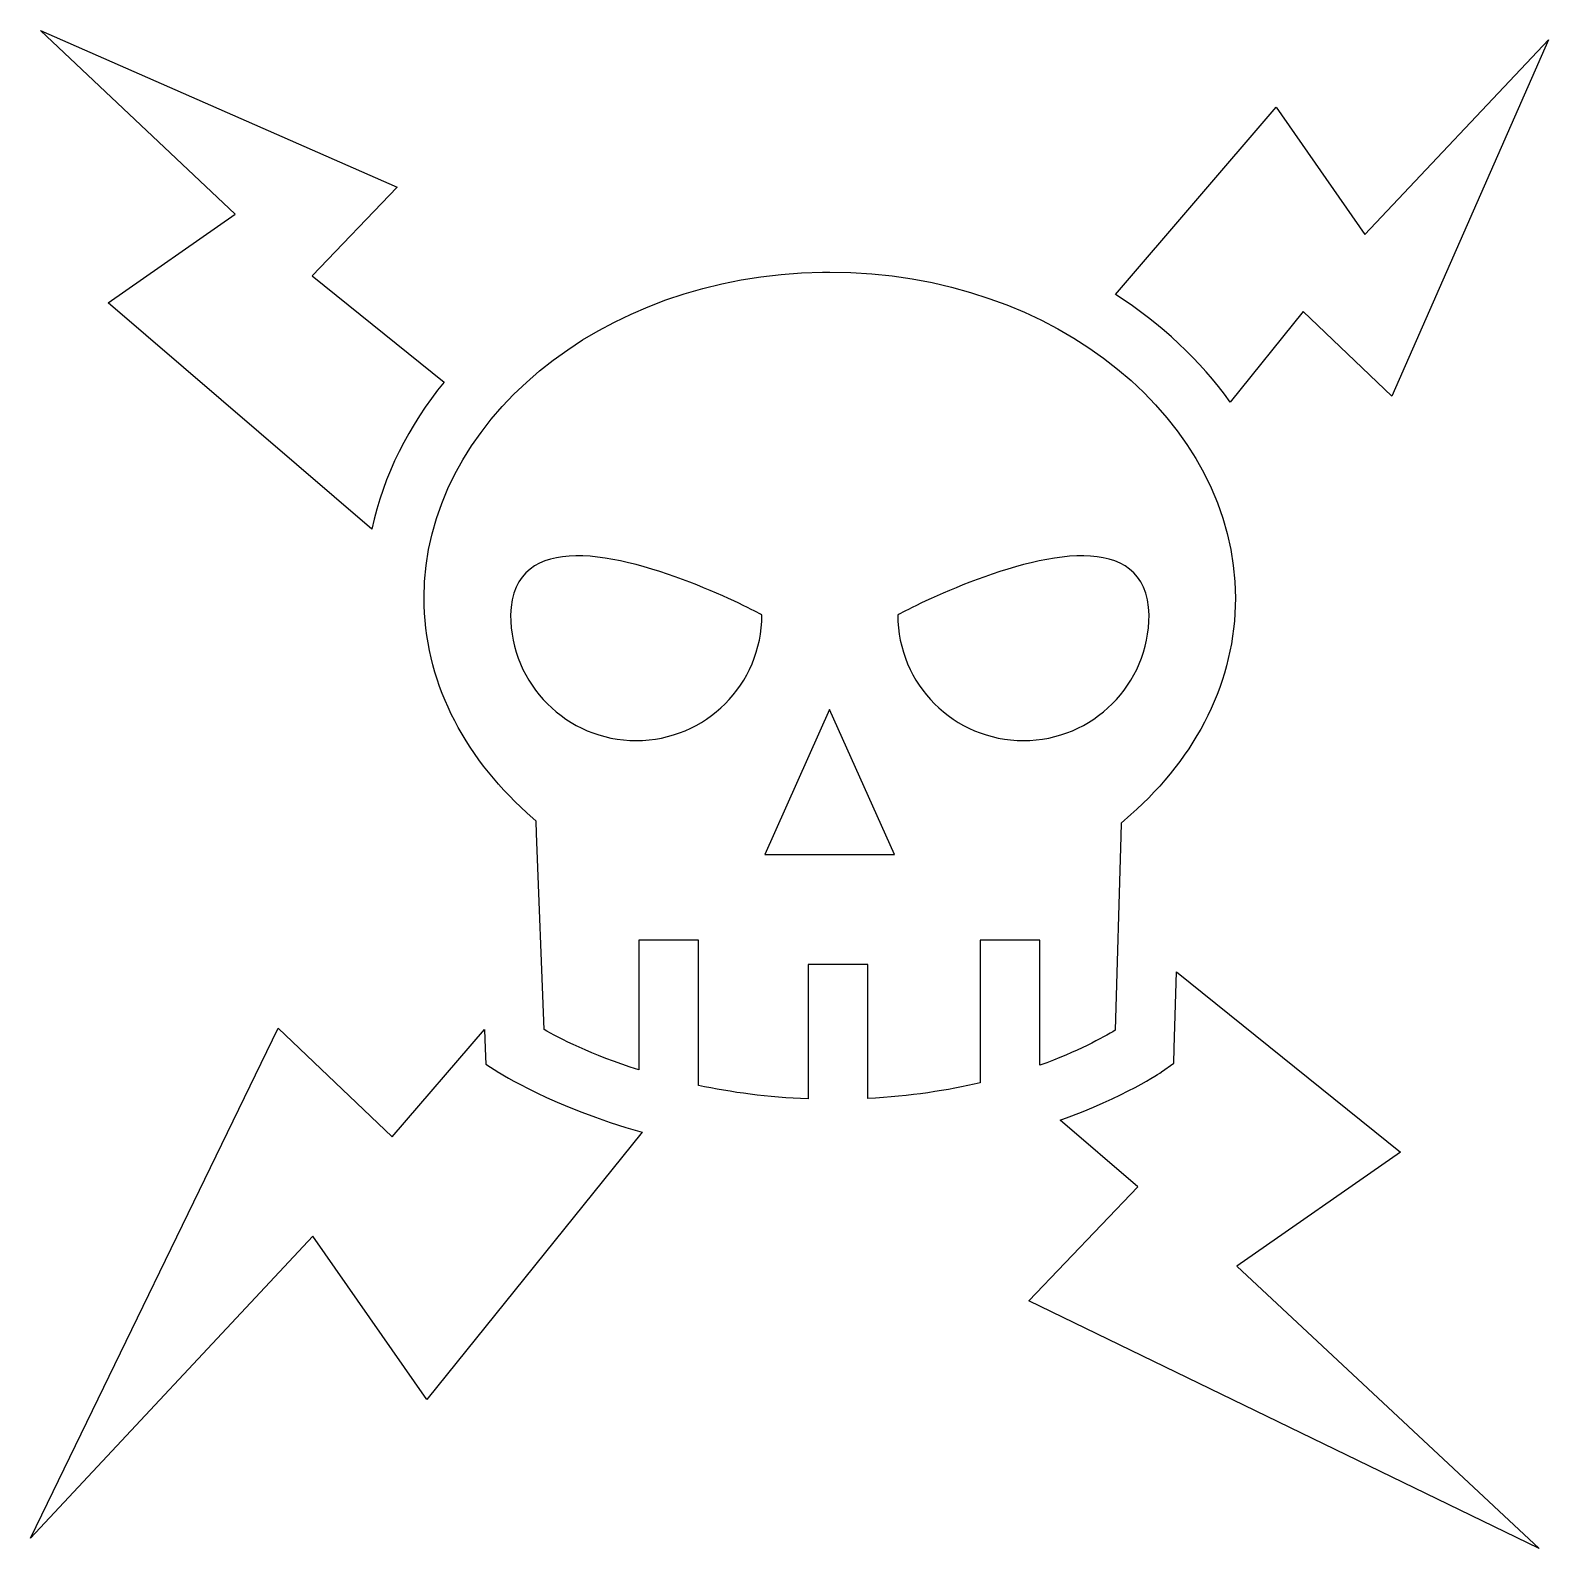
# Model space of a CAD drawing. Header units: centimetres. Extents: x -10 to 10.1, y -10.1 to 9.9.
import ezdxf

# ---------------------------------------------------------------- set-up
doc = ezdxf.new("R2010")
doc.units = ezdxf.units.CM
doc.header["$MEASUREMENT"] = 0
doc.layers.add('Layer 1', color=7, linetype='Continuous')

msp = doc.modelspace()

# ---------------------------------------------------------------- linework, layer by layer
at = {"layer": 'Layer 1'}
for points, knots in [([(-9.82117, 9.94637), (-9.82117, 9.94637), (-7.24631, 7.51518), (-7.24631, 7.51518), (-7.24631, 7.51518), (-7.24631, 7.51518), (-8.9278, 6.34362), (-8.9278, 6.34362), (-8.9278, 6.34362), (-8.9278, 6.34362), (-5.43967, 3.34839), (-5.43967, 3.34839), (-5.43967, 3.34839), (-5.28555, 4.06137), (-4.95238, 4.71957), (-4.48296, 5.29339), (-4.48296, 5.29339), (-4.48296, 5.29339), (-6.22766, 6.69948), (-6.22766, 6.69948), (-6.22766, 6.69948), (-6.22766, 6.69948), (-5.10629, 7.8723), (-5.10629, 7.8723), (-5.10629, 7.8723), (-5.10629, 7.8723), (-9.82117, 9.94633), (-9.82117, 9.94633), (-9.82117, 9.94633), (-9.82117, 9.94633), (-9.82117, 9.94637), (-9.82117, 9.94637)], [0, 0, 0, 0, 0.11111111, 0.11111111, 0.11111111, 0.11111111, 0.22222222, 0.22222222, 0.22222222, 0.22222222, 0.33333333, 0.33333333, 0.33333333, 0.33333333, 0.44444444, 0.44444444, 0.44444444, 0.44444444, 0.55555556, 0.55555556, 0.55555556, 0.55555556, 0.66666667, 0.66666667, 0.66666667, 0.66666667, 0.77777778, 0.77777778, 0.77777778, 0.77777778, 1, 1, 1, 1]), ([(10.12824, 9.82248), (10.12824, 9.82248), (7.69692, 7.24631), (7.69692, 7.24631), (7.69692, 7.24631), (7.69692, 7.24631), (6.52549, 8.92907), (6.52549, 8.92907), (6.52549, 8.92907), (6.52549, 8.92907), (4.39862, 6.45297), (4.39862, 6.45297), (4.39862, 6.45297), (5.00441, 6.06249), (5.52155, 5.58094), (5.91667, 5.0298), (5.91667, 5.0298), (5.91667, 5.0298), (6.88126, 6.22767), (6.88126, 6.22767), (6.88126, 6.22767), (6.88126, 6.22767), (8.05408, 5.10633), (8.05408, 5.10633), (8.05408, 5.10633), (8.05408, 5.10633), (10.12824, 9.82256), (10.12824, 9.82256), (10.12824, 9.82256), (10.12824, 9.82256), (10.12824, 9.82248), (10.12824, 9.82248)], [0, 0, 0, 0, 0.11111111, 0.11111111, 0.11111111, 0.11111111, 0.22222222, 0.22222222, 0.22222222, 0.22222222, 0.33333333, 0.33333333, 0.33333333, 0.33333333, 0.44444444, 0.44444444, 0.44444444, 0.44444444, 0.55555556, 0.55555556, 0.55555556, 0.55555556, 0.66666667, 0.66666667, 0.66666667, 0.66666667, 0.77777778, 0.77777778, 0.77777778, 0.77777778, 1, 1, 1, 1]), ([(0.52052, 6.74814), (-2.43318, 6.70521), (-4.74786, 4.73976), (-4.74786, 2.44047), (-4.74786, 2.44047), (-4.74786, 1.35836), (-4.24142, 0.36446), (-3.39056, -0.40325), (-3.39056, -0.40325), (-3.39056, -0.40325), (-3.26671, -0.51394), (-3.26671, -0.51394), (-3.26671, -0.51394), (-3.26671, -0.51394), (-3.2614, -0.67996), (-3.2614, -0.67996), (-3.2614, -0.67996), (-3.2614, -0.67996), (-3.16125, -3.27329), (-3.16125, -3.27329), (-3.16125, -3.27329), (-2.96981, -3.38208), (-2.53826, -3.60566), (-1.90675, -3.80566), (-1.90675, -3.80566), (-1.90675, -3.80566), (-1.90675, -2.08858), (-1.90675, -2.08858), (-1.90675, -2.08858), (-1.90675, -2.08858), (-1.11863, -2.08858), (-1.11863, -2.08858), (-1.11863, -2.08858), (-1.11863, -2.08858), (-1.11863, -4.01254), (-1.11863, -4.01254), (-1.11863, -4.01254), (-0.69033, -4.10223), (-0.20451, -4.16886), (0.33216, -4.18914), (0.33216, -4.18914), (0.33216, -4.18914), (0.33216, -2.41151), (0.33216, -2.41151), (0.33216, -2.41151), (0.33216, -2.41151), (1.12019, -2.4115), (1.12019, -2.4115), (1.12019, -2.4115), (1.12019, -2.4115), (1.12019, -4.18382), (1.12019, -4.18382), (1.12019, -4.18382), (1.68254, -4.15578), (2.18029, -4.07714), (2.60923, -3.97564), (2.60923, -3.97564), (2.60923, -3.97564), (2.60923, -2.08862), (2.60923, -2.08862), (2.60923, -2.08862), (2.60923, -2.08862), (3.39726, -2.08862), (3.39726, -2.08862), (3.39726, -2.08862), (3.39726, -2.08862), (3.39726, -3.74371), (3.39726, -3.74371), (3.39726, -3.74371), (3.89611, -3.56479), (4.2332, -3.37854), (4.39479, -3.28125), (4.39479, -3.28125), (4.39479, -3.28125), (4.46985, -0.71162), (4.46985, -0.71162), (4.46985, -0.71162), (4.46985, -0.71162), (4.47512, -0.54168), (4.47512, -0.54168), (4.47512, -0.54168), (4.47512, -0.54168), (4.60162, -0.42825), (4.60162, -0.42825), (4.60162, -0.42825), (5.47323, 0.34414), (5.98389, 1.34167), (5.98389, 2.43647), (5.98389, 2.43647), (5.98389, 4.76153), (3.62038, 6.74814), (0.61802, 6.74814), (0.61802, 6.74814), (0.61802, 6.74814), (0.52061, 6.74814), (0.52061, 6.74814), (0.52061, 6.74814), (0.52061, 6.74814), (0.52052, 6.74814), (0.52052, 6.74814)], [0, 0, 0, 0, 0.03846154, 0.03846154, 0.03846154, 0.03846154, 0.07692308, 0.07692308, 0.07692308, 0.07692308, 0.11538462, 0.11538462, 0.11538462, 0.11538462, 0.15384615, 0.15384615, 0.15384615, 0.15384615, 0.19230769, 0.19230769, 0.19230769, 0.19230769, 0.23076923, 0.23076923, 0.23076923, 0.23076923, 0.26923077, 0.26923077, 0.26923077, 0.26923077, 0.30769231, 0.30769231, 0.30769231, 0.30769231, 0.34615385, 0.34615385, 0.34615385, 0.34615385, 0.38461538, 0.38461538, 0.38461538, 0.38461538, 0.42307692, 0.42307692, 0.42307692, 0.42307692, 0.46153846, 0.46153846, 0.46153846, 0.46153846, 0.5, 0.5, 0.5, 0.5, 0.53846154, 0.53846154, 0.53846154, 0.53846154, 0.57692308, 0.57692308, 0.57692308, 0.57692308, 0.61538462, 0.61538462, 0.61538462, 0.61538462, 0.65384615, 0.65384615, 0.65384615, 0.65384615, 0.69230769, 0.69230769, 0.69230769, 0.69230769, 0.73076923, 0.73076923, 0.73076923, 0.73076923, 0.76923077, 0.76923077, 0.76923077, 0.76923077, 0.80769231, 0.80769231, 0.80769231, 0.80769231, 0.84615385, 0.84615385, 0.84615385, 0.84615385, 0.88461538, 0.88461538, 0.88461538, 0.88461538, 0.92307692, 0.92307692, 0.92307692, 0.92307692, 1, 1, 1, 1]), ([(-2.74092, 2.99519), (-1.75558, 3.00763), (-0.27936, 2.21382), (-0.27936, 2.21382), (-0.27936, 2.21382), (-0.27936, 1.29574), (-1.02426, 0.5508), (-1.94238, 0.5508), (-1.94238, 0.5508), (-2.86122, 0.5508), (-3.60405, 1.29574), (-3.60405, 2.21382), (-3.60405, 2.21382), (-3.58642, 2.79068), (-3.22209, 2.9892), (-2.74087, 2.99519), (-2.74087, 2.99519), (-2.74087, 2.99519), (-2.74092, 2.99519), (-2.74092, 2.99519)], [0, 0, 0, 0, 0.16666667, 0.16666667, 0.16666667, 0.16666667, 0.33333333, 0.33333333, 0.33333333, 0.33333333, 0.5, 0.5, 0.5, 0.5, 0.66666667, 0.66666667, 0.66666667, 0.66666667, 1, 1, 1, 1]), ([(3.9796, 2.99519), (4.46082, 2.9892), (4.82515, 2.79068), (4.84278, 2.21382), (4.84278, 2.21382), (4.84278, 1.29574), (4.09915, 0.5508), (3.18102, 0.5508), (3.18102, 0.5508), (2.26294, 0.5508), (1.51804, 1.29574), (1.51804, 2.21382), (1.51804, 2.21382), (1.51804, 2.21382), (2.99426, 3.00763), (3.9796, 2.99519)], [0, 0, 0, 0, 0.2, 0.2, 0.2, 0.2, 0.4, 0.4, 0.4, 0.4, 0.6, 0.6, 0.6, 0.6, 1, 1, 1, 1]), ([(0.61671, 0.96059), (0.61671, 0.96059), (1.47458, -0.95405), (1.47458, -0.95405), (1.47458, -0.95405), (1.47458, -0.95405), (-0.24124, -0.95405), (-0.24124, -0.95405), (-0.24124, -0.95405), (-0.24124, -0.95405), (0.61667, 0.96063), (0.61667, 0.96063), (0.61667, 0.96063), (0.61667, 0.96063), (0.61671, 0.96059), (0.61671, 0.96059)], [0, 0, 0, 0, 0.2, 0.2, 0.2, 0.2, 0.4, 0.4, 0.4, 0.4, 0.6, 0.6, 0.6, 0.6, 1, 1, 1, 1]), ([(5.20513, -2.51026), (5.20513, -2.51026), (5.17612, -3.51976), (5.17612, -3.51976), (5.17612, -3.51976), (5.17612, -3.51976), (5.17085, -3.71867), (5.17085, -3.71867), (5.17085, -3.71867), (5.17085, -3.71867), (5.00614, -3.83202), (5.00614, -3.83202), (5.00614, -3.83202), (5.00614, -3.83202), (4.52247, -4.16388), (3.66461, -4.47112), (3.66461, -4.47112), (3.66461, -4.47112), (4.69376, -5.35412), (4.69376, -5.35412), (4.69376, -5.35412), (4.69376, -5.35412), (3.25086, -6.86162), (3.25086, -6.86162), (3.25086, -6.86162), (3.25086, -6.86162), (10.00301, -10.13879), (10.00301, -10.13879), (10.00301, -10.13879), (10.00301, -10.13879), (6.0049, -6.403), (6.0049, -6.403), (6.0049, -6.403), (6.0049, -6.403), (8.16727, -4.8955), (8.16727, -4.8955), (8.16727, -4.8955), (8.16727, -4.8955), (5.20505, -2.51035), (5.20505, -2.51035), (5.20505, -2.51035), (5.20505, -2.51035), (5.20513, -2.51026), (5.20513, -2.51026)], [0, 0, 0, 0, 0.08333333, 0.08333333, 0.08333333, 0.08333333, 0.16666667, 0.16666667, 0.16666667, 0.16666667, 0.25, 0.25, 0.25, 0.25, 0.33333333, 0.33333333, 0.33333333, 0.33333333, 0.41666667, 0.41666667, 0.41666667, 0.41666667, 0.5, 0.5, 0.5, 0.5, 0.58333333, 0.58333333, 0.58333333, 0.58333333, 0.66666667, 0.66666667, 0.66666667, 0.66666667, 0.75, 0.75, 0.75, 0.75, 0.83333333, 0.83333333, 0.83333333, 0.83333333, 1, 1, 1, 1]), ([(-6.67966, -3.25225), (-6.67966, -3.25225), (-9.95695, -10.00178), (-9.95695, -10.00178), (-9.95695, -10.00178), (-9.95695, -10.00178), (-6.22108, -6.00502), (-6.22108, -6.00502), (-6.22108, -6.00502), (-6.22108, -6.00502), (-4.71358, -8.16739), (-4.71358, -8.16739), (-4.71358, -8.16739), (-4.71358, -8.16739), (-1.86471, -4.63064), (-1.86471, -4.63064), (-1.86471, -4.63064), (-3.05216, -4.29422), (-3.75957, -3.83864), (-3.75957, -3.83864), (-3.75957, -3.83864), (-3.75957, -3.83864), (-3.93221, -3.72799), (-3.93221, -3.72799), (-3.93221, -3.72799), (-3.93221, -3.72799), (-3.94014, -3.52373), (-3.94014, -3.52373), (-3.94014, -3.52373), (-3.94014, -3.52373), (-3.94933, -3.26946), (-3.94933, -3.26946), (-3.94933, -3.26946), (-3.94933, -3.26946), (-5.1722, -4.69263), (-5.1722, -4.69263), (-5.1722, -4.69263), (-5.1722, -4.69263), (-6.6797, -3.2523), (-6.6797, -3.2523), (-6.6797, -3.2523), (-6.6797, -3.2523), (-6.67966, -3.25225), (-6.67966, -3.25225)], [0, 0, 0, 0, 0.08333333, 0.08333333, 0.08333333, 0.08333333, 0.16666667, 0.16666667, 0.16666667, 0.16666667, 0.25, 0.25, 0.25, 0.25, 0.33333333, 0.33333333, 0.33333333, 0.33333333, 0.41666667, 0.41666667, 0.41666667, 0.41666667, 0.5, 0.5, 0.5, 0.5, 0.58333333, 0.58333333, 0.58333333, 0.58333333, 0.66666667, 0.66666667, 0.66666667, 0.66666667, 0.75, 0.75, 0.75, 0.75, 0.83333333, 0.83333333, 0.83333333, 0.83333333, 1, 1, 1, 1])]:
    msp.add_open_spline(points, degree=3, knots=knots, dxfattribs=at)

doc.saveas('drawing.dxf')
